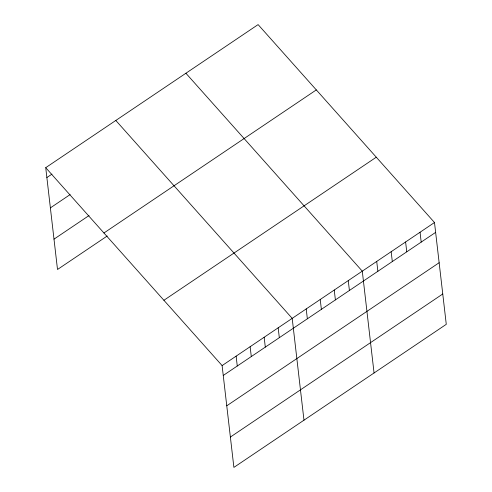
<?xml version="1.0" encoding="UTF-8"?>
<svg xmlns="http://www.w3.org/2000/svg" width="492" height="492" viewBox="0 0 492 492"><rect width="100%" height="100%" fill="white"/><g stroke="black" fill="none" stroke-linecap="round" stroke-linejoin="round"><path stroke-width="0.74" d="M45.725 167.674L258.109 24.6L434.491 222.513L446.275 324.326L233.891 467.4L222.107 365.587L45.725 167.674L57.509 269.487L107.207 236.012M46.869 177.544L51.968 174.113M50.381 207.888L70.135 194.58M53.997 239.149L89.04 215.539M103.935 232.987L316.313 89.913M163.904 300.274L376.288 157.2M222.107 365.587L434.491 222.513M223.251 375.457L435.635 232.378M226.763 405.795L439.147 262.722M230.379 437.056L442.763 293.982M185.902 73.246L362.284 271.154L374.061 372.973M115.817 120.46L292.199 318.373L303.976 420.186M420.051 232.236L421.189 242.107M405.605 241.966L406.749 251.836M391.165 251.695L392.308 261.566M376.724 261.424L377.868 271.295M348.262 280.6L349.406 290.471M334.246 290.04L335.39 299.911M320.231 299.487L321.374 309.357M306.215 308.927L307.352 318.798M278.177 327.813L279.321 337.684M264.161 337.254L265.305 347.124M250.145 346.7L251.289 356.571M236.129 356.14L237.267 366.011"/></g></svg>
